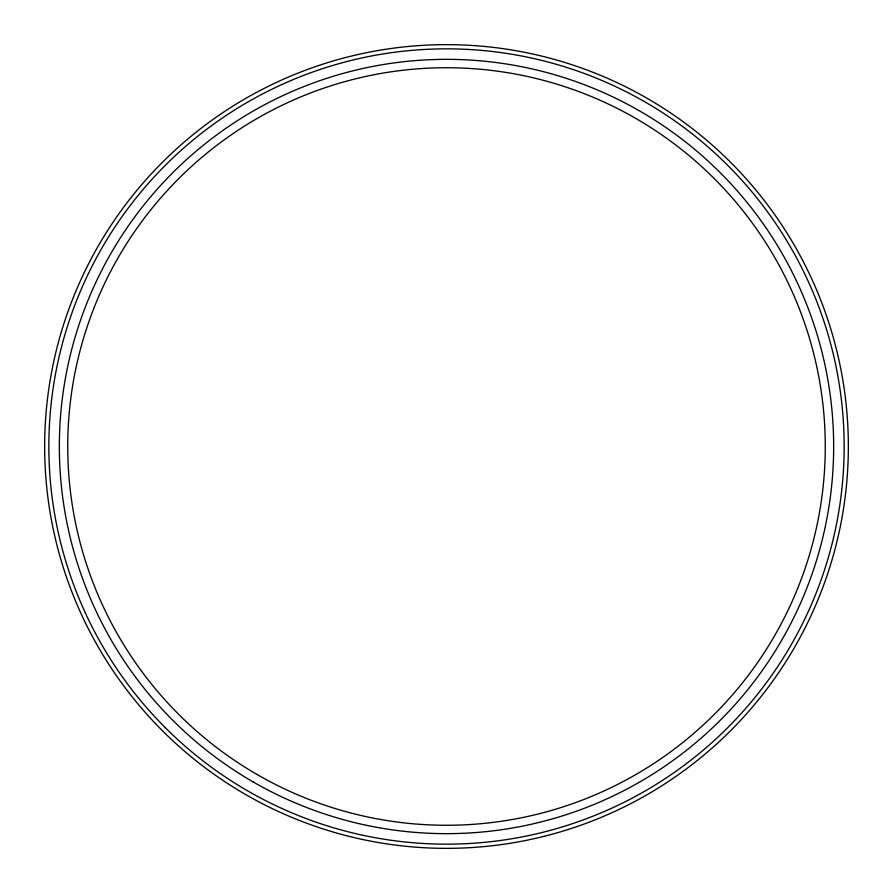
<?xml version="1.0" encoding="UTF-8"?>
<svg xmlns="http://www.w3.org/2000/svg" width="893" height="893" viewBox="0 0 893 893"><rect width="100%" height="100%" fill="white"/><g stroke="black" fill="none" stroke-linecap="round" stroke-linejoin="round"><path stroke-width="1.34" d="M257.117 774.521A378.766 378.766 0 0 0 825.266 446.5A378.766 378.766 0 0 0 257.117 118.479A378.766 378.766 0 0 0 257.117 774.521M252.92 781.788A387.16 387.16 0 0 0 833.66 446.5A387.16 387.16 0 0 0 252.92 111.212A387.16 387.16 0 0 0 252.92 781.788M165.317 727.683A397.653 397.653 0 0 0 830.602 549.418A397.653 397.653 0 0 0 343.582 62.398A397.653 397.653 0 0 0 165.317 727.683M245.575 794.513A401.85 401.85 0 0 0 848.35 446.5A401.85 401.85 0 0 0 245.575 98.487A401.85 401.85 0 0 0 245.575 794.513"/></g></svg>
